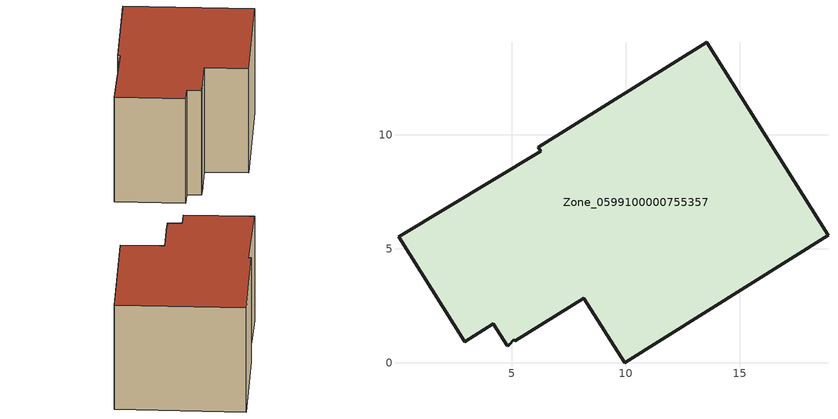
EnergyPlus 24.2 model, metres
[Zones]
Zone_0599100000755357
 floor ground (C_G): 0.03,5.53 6.28,9.28 6.16,9.46 13.54,14.07 18.87,5.6 9.95,0 8.15,2.84 5.14,0.96 5.09,1.02 4.88,0.8 4.8,0.75 4.19,1.72 2.93,0.93 z0
 wall outside (C_F): 9.95,0 18.87,5.6 13.54,14.07 6.16,9.46 6.28,9.28 0.03,5.53 2.93,0.93 4.19,1.72 4.8,0.75 4.88,0.8 5.09,1.02 5.14,0.96 8.15,2.84 9.95,0 z0:8.76
 roof outside (C_R): 4.88,0.8 5.09,1.02 5.14,0.96 8.15,2.84 9.95,0 18.87,5.6 13.54,14.07 6.16,9.46 6.28,9.28 0.03,5.53 2.93,0.93 4.19,1.72 4.8,0.75 z8.76
[BUILDING]
Pand.0599100000755357: North Axis=0; Terrain=City; Loads Convergence Tolerance Value=0.04; Temperature Convergence Tolerance Value=0.4; Solar Distribution=FullExterior; Maximum Number of Warmup Days=25; Minimum Number of Warmup Days=1
[Site:Location]
Rotterdam.The.Hague.AP_ZH_NLD Design_Conditions: Latitude=51.96; Longitude=4.45; Time Zone=1; Elevation=-4.5
[SITE:GROUNDTEMPERATURE:BUILDINGSURFACE]
18, 18, 18, 18, 18, 18, 18, 18, 18, 18, 18, 18
[MATERIAL] Thermal Absorptance=0.9; Solar Absorptance=0.7; Visible Absorptance=0.7
Name | Roughness | Thickness | Conductivity | Density | Specific Heat
G.D.2006-2014 | MediumSmooth | 0.15 | 0.06 | 540 | 1210
F.D.2006-2014 | Rough | 0.3 | 0.12 | 1920 | 840
R.D.2006-2014 | MediumRough | 0.2 | 0.08 | 1500 | 1000
[CONSTRUCTION]
C_G: G.D.2006-2014
C_F: F.D.2006-2014
C_R: R.D.2006-2014
[ZONE]
Zone_0599100000755357: Type=1; Multiplier=1; Ceiling Height=Autocalculate; Volume=Autocalculate; Floor Area=autocalculate; Part of Total Floor Area=Yes
[ZONEINFILTRATION:DESIGNFLOWRATE]
Infil_Zone_0599100000755357: Zone or ZoneList or Space or SpaceList=Zone_0599100000755357; Schedule=AlwaysOn; Design Flow Rate Calculation Method=Flow/Area; Flow Rate per Floor Area=0.0021; Constant Term Coefficient=1; Temperature Term Coefficient=0; Velocity Term Coefficient=0; Velocity Squared Term Coefficient=0
[HVACTEMPLATE:ZONE:IDEALLOADSAIRSYSTEM]
Zone_0599100000755357: Maximum Heating Supply Air Temperature=50; Minimum Cooling Supply Air Temperature=13; Maximum Heating Supply Air Humidity Ratio=0.0156; Minimum Cooling Supply Air Humidity Ratio=0.0077; Heating Limit=NoLimit; Cooling Limit=NoLimit; Dehumidification Control Type=ConstantSensibleHeatRatio; Cooling Sensible Heat Ratio=0.7; Dehumidification Setpoint=60; Humidification Control Type=None; Humidification Setpoint=30; Outdoor Air Method=None; Outdoor Air Flow Rate per Person=0.00944; Outdoor Air Flow Rate per Zone Floor Area=0; Outdoor Air Flow Rate per Zone=0; Demand Controlled Ventilation Type=None; Outdoor Air Economizer Type=NoEconomizer; Heat Recovery Type=None; Sensible Heat Recovery Effectiveness=0.7; Latent Heat Recovery Effectiveness=0.65
[ZONECONTROL:THERMOSTAT]
ThermostatControl_Zone_0599100000755357: Zone or ZoneList=Zone_0599100000755357; Control Type Schedule=DualSetpointControlType; Control 1=Thermostat_Zone_0599100000755357; Temperature Difference Between Cutout And Setpoint=0
[THERMOSTATSETPOINT:DUALSETPOINT]
Thermostat_Zone_0599100000755357: Heating Setpoint Temperature Schedule=HeatingSetpoint_Zone_0599100000755357; Cooling Setpoint Temperature Schedule=CoolingSetpoint_Zone_0599100000755357
[SCHEDULE:COMPACT]
HeatingSetpoint_Zone_0599100000755357: Through: 12/31, For: AllDays, Until: 24:00, 21
CoolingSetpoint_Zone_0599100000755357: Through: 12/31, For: AllDays, Until: 24:00, 24
DualSetpointControlType: Through: 12/31, For: AllDays, Until: 24:00, 4
AlwaysOn: Through: 12/31, For: AllDays, Until: 24:00, 1
